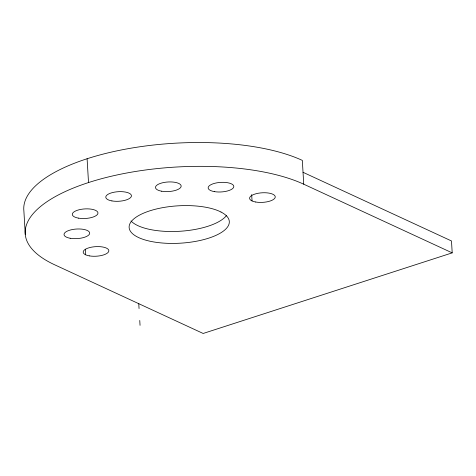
<?xml version="1.0" encoding="UTF-8"?>
<svg xmlns="http://www.w3.org/2000/svg" width="476" height="476" viewBox="0 0 476 476"><rect width="100%" height="100%" fill="white"/><g stroke="black" fill="none" stroke-linecap="round" stroke-linejoin="round"><path stroke-width="0.71" d="M303.034 172.3L451.492 240.963L452.2 252.869L203.157 333.468L54.698 264.805A154.284 57.548 -3.4 0 1 88.518 182.558L87.102 158.74M88.518 182.558A154.284 57.548 -3.4 0 1 303.742 184.206L452.2 252.869M303.742 184.206L302.325 160.394A154.284 57.548 -3.4 0 0 127.157 148.851A154.284 57.548 -3.4 0 0 23.877 210.892L25.293 234.71M251.673 194.63L252.048 200.937M138.76 303.652L139.051 308.555M139.76 320.461L140.051 325.346M85.299 249.192L85.632 254.791M226.552 215.461A50.176 18.713 -3.4 0 1 187.544 230.574A50.176 18.713 -3.4 0 1 138.635 225.987L136.737 225.083A50.176 18.713 -3.4 0 1 131.001 220.977M220.989 212.022L219.091 211.118A50.176 18.713 -3.4 0 0 150.208 210.707A50.176 18.713 -3.4 0 0 137.445 236.988L139.343 237.893A50.176 18.713 -3.4 0 0 208.232 238.303A50.176 18.713 -3.4 0 0 220.989 212.022M255.731 202.02A12.858 4.796 -3.4 0 0 275.259 197.04A12.858 4.796 -3.4 0 0 256.29 193.672A12.858 4.796 -3.4 0 0 255.731 202.02M214.283 191.608A12.858 4.796 -3.4 0 0 233.811 186.634A12.858 4.796 -3.4 0 0 214.837 183.266A12.858 4.796 -3.4 0 0 214.283 191.608M161.638 191.209A12.858 4.796 -3.4 0 0 181.166 186.229A12.858 4.796 -3.4 0 0 162.197 182.861A12.858 4.796 -3.4 0 0 161.638 191.209M111.914 200.914A12.858 4.796 -3.4 0 0 131.441 195.939A12.858 4.796 -3.4 0 0 112.473 192.572A12.858 4.796 -3.4 0 0 111.914 200.914M78.433 218.133A12.858 4.796 -3.4 0 0 97.961 213.159A12.858 4.796 -3.4 0 0 78.986 209.791A12.858 4.796 -3.4 0 0 78.433 218.133M70.162 238.25A12.858 4.796 -3.4 0 0 89.69 233.276A12.858 4.796 -3.4 0 0 70.716 229.908A12.858 4.796 -3.4 0 0 70.162 238.25M89.315 255.874A12.858 4.796 -3.4 0 0 108.843 250.9A12.858 4.796 -3.4 0 0 89.869 247.532A12.858 4.796 -3.4 0 0 89.315 255.874"/></g></svg>
